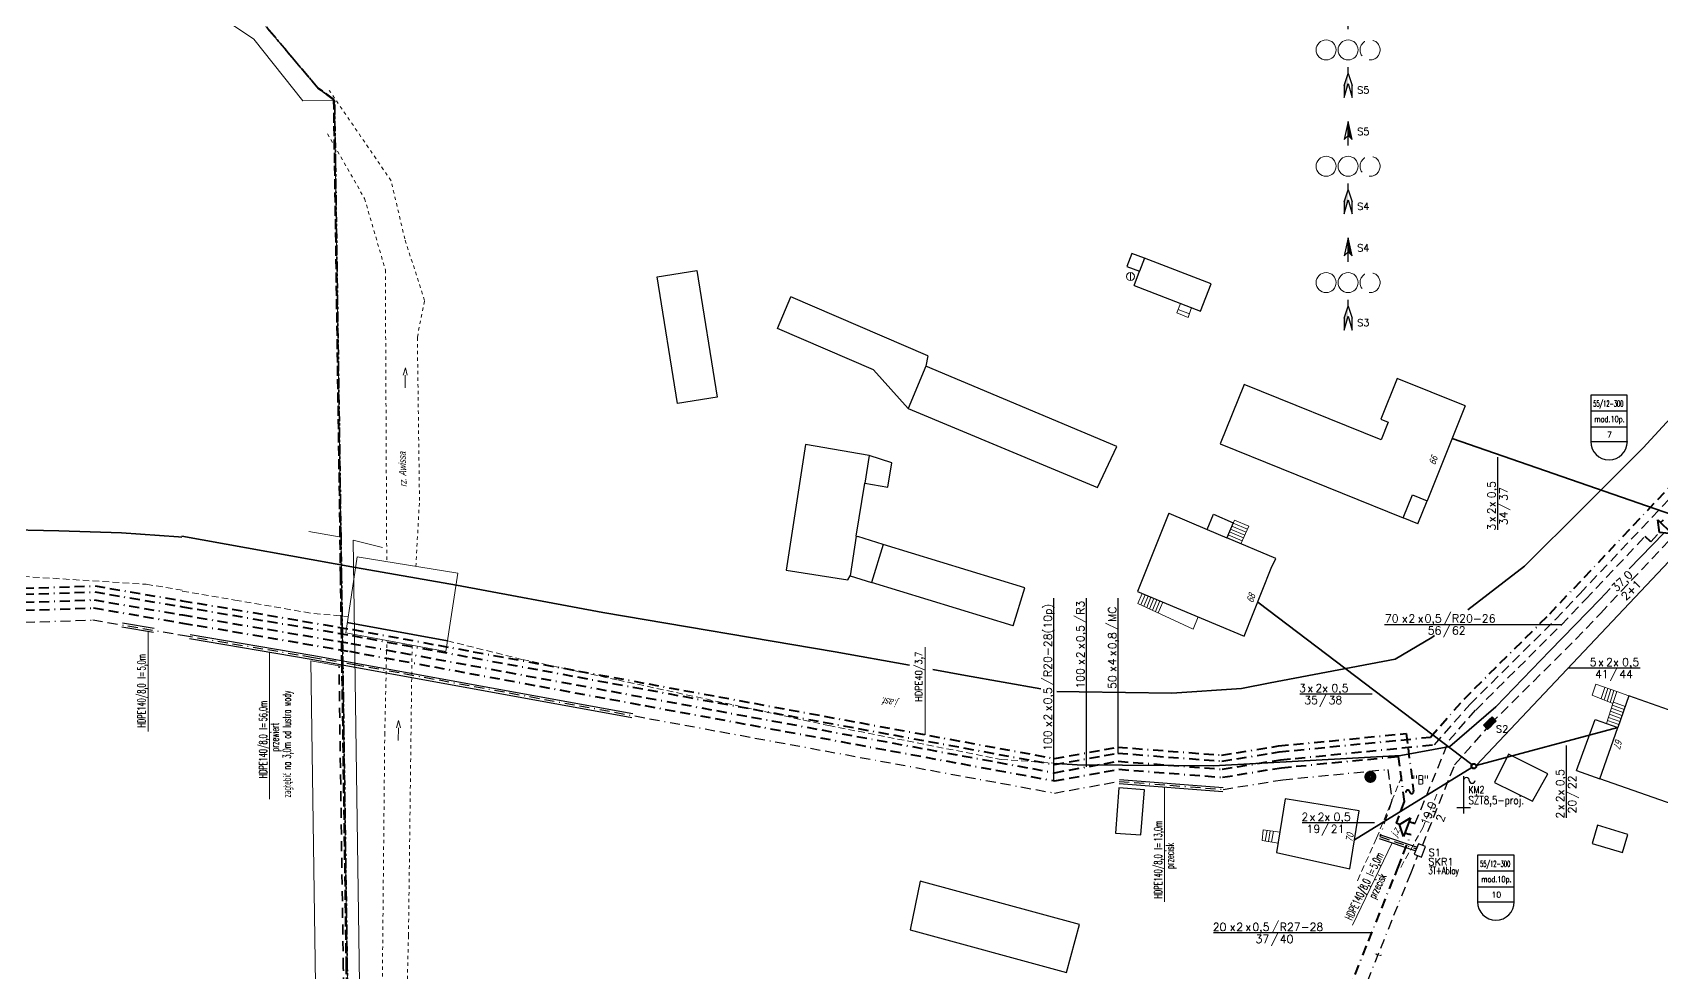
# Model space of a CAD drawing. Header units: millimetres. Extents: x 4848043 to 9699780, y 5827542 to 11659147.
# Drawn here: x 4849492.7 to 4849736.9, y 5827697.5 to 5827838.4 of the extents above; entities that cross this region are included whole.
import ezdxf
from ezdxf.enums import TextEntityAlignment as Align

# ---------------------------------------------------------------- set-up
doc = ezdxf.new("R2010")
doc.units = ezdxf.units.MM
doc.header["$MEASUREMENT"] = 0
for name, pattern in [('0', [0]), ('BORDER', [1.75, 0.5, -0.25, 0.5, -0.25, 0, -0.25]), ('DASHED', [0.75, 0.5, -0.25]), ('GAG', [2.49, 1.5, -0.33, 0.33, -0.33]), ('GSO', [2.5, 1.5, -1]), ('GUK', [2, 1.5, -0.5]), ('KOJ', [0]), ('KOR', [1, 0.5, -0.5]), ('KOU', [1.5, 1, -0.5]), ('SCH', [0])]:
    doc.linetypes.add(name, pattern=pattern)
doc.layers.get('0').update_dxf_attribs({"lineweight": 18})
for name, color, linetype in [('czerwona', 1, 'Continuous'), ('S-T-DLUG', 30, 'Continuous'), ('TEL długości przelotów', 30, 'Continuous'), ('TEL studnie istniejące', 34, 'Continuous'), ('TES kable kanałowe proj.', 4, 'DASHED'), ('TES opisy kabli abon.', 30, 'Continuous'), ('TES opisy kabli rozdz.', 30, 'Continuous'), ('TES rury', 6, 'Continuous'), ('TES strzałki i odnośniki', 7, 'Continuous'), ('TES zakończenia istniejące', 140, 'Continuous')]:
    doc.layers.add(name, color=color, linetype=linetype)
for name, color, linetype, lineweight in [('EADTD_T_0', 7, '0', 18), ('EBTPO_L_6', 9, '0', 18), ('EBUPP_L_3', 6, '0', 25), ('EPGPO_L_0', 251, 'GAG', 35), ('ESPPP_L_4', 251, 'GSO', 35), ('EUZPU_L_3', 250, 'KOR', 18), ('EUZPU_L_7', 251, '0', 18), ('SDROK_T_0', 250, '0', 18), ('SDRPK_L_0', 7, '0', 35), ('SDRPK_L_1', 7, 'KOU', 18), ('SDRPT_L_2', 7, '0', 18), ('SZWOW_T_1', 7, '0', 18), ('SZWOW_T_2', 7, '0', 18), ('TEL kable doziemne proj.', 32, 'BORDER', 30), ('TEL kanalizacja tel. proj.', 32, 'DASHED', 30), ('TEL rury', 6, 'Continuous', 30), ('TEL rury opis', 6, 'Continuous', 20), ('TEL studnie projektowane', 32, 'Continuous', 30), ('TES kable doziemne proj.', 4, 'BORDER', 40), ('TES kable napow. proj.', 241, 'LIN_NAPOW_PROJ', 35), ('TES zakończenia projektowane', 4, 'Continuous', 40), ('TES złącza projektowane', 4, 'Continuous', 40), ('UKKPA_T_6', 251, '0', 18), ('UTTOA_T_0', 7, '0', 18), ('UTTPA_T_0', 7, '0', 18), ('UZB słupy telefoniczne', 32, 'Continuous', 30)]:
    doc.layers.add(name, color=color, linetype=linetype, lineweight=lineweight)
doc.styles.add('ROMANS', font='simplex.shx')
doc.styles.add('SIMPLEX', font='simplex.shx', dxfattribs={"width": 0.8, "height": 1.5})
doc.styles.get("Standard").update_dxf_attribs({"font": 'txt', "width": 0.8, "oblique": 15})
doc.linetypes.add('LIN_NAPOW_PROJ', pattern='A,0.0001,-0.4,[136,l_napow.shx,S=0.1,R=0,X=-0.4,Y=0],-0.2,[137,l_napow.shx,S=0.1,R=0,X=-0.2,Y=0],-0.2', length=0.8001)

# ---------------------------------------------------------------- blocks, each defined once
blk = doc.blocks.new('KCI')
at = {"color": 0}
for p, q in [((0, 0), (1.585, 0)), ((1.585, 0.25), (2.5, 0)), ((1.585, -0.25), (2.5, 0))]:
    blk.add_line(p, q, dxfattribs=at)
blk = doc.blocks.new('SZB')
at = {"color": 0}
blk.add_line((-0.49489, -0.000465), (0.50511, -0.000465), dxfattribs=at)
blk.add_circle((0.00511, -0.000465), 0.5, dxfattribs=at)
blk = doc.blocks.new('WLD')
at = {"color": 0}
for p, q in [((0.375, 0.25), (-0.375, 0.25)), ((-0.375, 0.25), (-0.375, -0.25)), ((0.375, -0.25), (0.375, 0.25)), ((-0.375, -0.25), (0.375, -0.25))]:
    blk.add_line(p, q, dxfattribs=at)
blk.add_circle((0, 0), 0.045, dxfattribs=at)
blk = doc.blocks.new('ZL-2P')
for p, q in [((0, 0), (1, 1.25)), ((1, -1.25), (0, 0)), ((1, 1.25), (1, -1.25)), ((1, 0.75), (1.5, 0.75)), ((1, -0.75), (1.5, -0.75))]:
    blk.add_line(p, q)
blk = doc.blocks.new('SK-2-I')
blk.add_hatch(color=256).paths.add_polyline_path([(0.27, -0.38), (0.77, -0.38), (0.77, 0.37), (0.27, 0.37), (-0.23, 0.37), (-0.73, 0.37), (-0.73, -0.38), (-0.23, -0.38)])
for p, q in [((-0.73, -0.38), (-0.73, 0.37)), ((-0.73, 0.37), (-0.23, 0.37)), ((0.27, 0.37), (-0.23, 0.37)), ((0.77, 0.37), (0.27, 0.37)), ((0.77, -0.38), (0.77, 0.37)), ((-0.23, -0.38), (-0.73, -0.38)), ((-0.23, -0.38), (0.27, -0.38)), ((0.27, -0.38), (0.77, -0.38))]:
    blk.add_line(p, q)
blk = doc.blocks.new('KB-RZP')
at = {"style": 'SIMPLEX'}
for s, p in [('x', (-4.75, 0.25)), ('x', (-2.78, 0.25)), ('/', (0.5, 0.39))]:
    blk.add_text(s, height=1, dxfattribs=at).set_placement(p)
at = {"style": 'SIMPLEX', "flags": 1}
blk.add_attdef('TYP-KAB', text='', height=0.5, dxfattribs=at).set_placement((-8.41, 0.25), align=Align.RIGHT)
at = {"style": 'SIMPLEX'}
for tag, p in [('POJ-KAB', (-5.16, 0.25)), ('DL-KAB', (0.19, -1.25))]:
    blk.add_attdef(tag, text='', height=1, dxfattribs=at).set_placement(p, align=Align.RIGHT)
for tag, p in [('KONS-KAB', (-3.5, 0.25)), ('SR-ZYL', (-0.85, 0.25)), ('SEP', (0.84, -1.25))]:
    blk.add_attdef(tag, text='', height=1, dxfattribs=at).set_placement(p, align=Align.CENTER)
for tag, p in [('NR-KAB', (1.5, 0.25)), ('DL-MON', (1.5, -1.25))]:
    blk.add_attdef(tag, p, '', height=1, dxfattribs=at)
at = {"style": 'SIMPLEX', "flags": 1}
blk.add_attdef('REJ-SZAF', (7.64, 0.25), '', height=0.5, dxfattribs=at)
blk = doc.blocks.new('OB')
at = {"style": 'ROMANS', "width": 0.6}
blk.add_text('l=', height=2, dxfattribs=at).set_placement((9.86, 0.18))
for tag, p in [('OB_TYP', (8.68, 0.18)), ('OB_SW', (11.54, -2.76))]:
    blk.add_attdef(tag, text='', height=2, dxfattribs=at).set_placement(p, align=Align.RIGHT)
blk.add_attdef('OB_DL', (11.91, 0.18), '', height=2, dxfattribs=at)
blk = doc.blocks.new('KB-IWP')
at = {"style": 'SIMPLEX'}
for p in [(-1.22, 0.25), (0.64, 0.25)]:
    blk.add_text('x', height=1, dxfattribs=at).set_placement(p, align=Align.RIGHT)
at = {"style": 'SIMPLEX', "flags": 1}
blk.add_attdef('TYP-KAB', text='', height=0.5, dxfattribs=at).set_placement((-6.02, 0.25), align=Align.RIGHT)
at = {"style": 'SIMPLEX'}
for tag, p in [('POJ-KAB', (-2.13, 0.25)), ('DL-KAB', (-0.62, -1.25))]:
    blk.add_attdef(tag, text='', height=1, dxfattribs=at).set_placement(p, align=Align.RIGHT)
for tag, p in [('KONS-KAB', (-0.52, 0.25)), ('SR-ZYL', (2.12, 0.25)), ('SEP', (-0.02, -1.25))]:
    blk.add_attdef(tag, text='', height=1, dxfattribs=at).set_placement(p, align=Align.CENTER)
at = {"style": 'SIMPLEX', "flags": 1}
blk.add_attdef('REJ-SZAF', (6.39, 0.25), '', height=0.5, dxfattribs=at)
at = {"style": 'SIMPLEX'}
blk.add_attdef('DL-MON', (0.7, -1.25), '', height=1, dxfattribs=at)
blk = doc.blocks.new('S-T-DLUG')
at = {"style": 'ROMANS'}
blk.add_attdef('DL.KAN', text='', height=1, dxfattribs=at).set_placement((0, 0.3), align=Align.CENTER)
blk.add_attdef('L.OTW', text='', height=1, dxfattribs=at).set_placement((0, -0.3), align=Align.TOP_CENTER)
blk = doc.blocks.new('S1')
for p, q in [((0, 5.58), (-0.5, 3.33)), ((0, 2.58), (0, 5.58)), ((0.5, 3.33), (0, 5.58)), ((-0.5, 3.33), (0, 3.83)), ((0, 3.83), (0.5, 3.33)), ((-0.5, -4.42), (0, -2.92)), ((0, -2.92), (0, -2.17)), ((0, -2.92), (0.5, -4.42)), ((-0.5, -5.92), (0, -4.17)), ((-0.5, -4.42), (-0.5, -5.92)), ((0, -4.17), (0.5, -5.92)), ((0.5, -5.92), (0.5, -4.42))]:
    blk.add_line(p, q)
for points in [[(0, 5.58), (0, 3.83), (0.5, 3.33)], [(0, -2.92), (-0.5, -4.42), (0, -4.17), (-0.5, -5.92)]]:
    blk.add_solid(points)
blk = doc.blocks.new('ZLOP')
for p, q in [((9.15, 0), (0, 0)), ((0, 0), (0, -11.62)), ((9.15, -11.62), (9.15, 0)), ((9.15, -4), (0, -4)), ((9.15, -8), (0, -8)), ((0, -11.62), (9.15, -11.62))]:
    blk.add_line(p, q)
blk.add_arc((4.58, -11.62), 4.58, 180, 0)
at = {"style": 'ROMANS', "width": 0.713756}
blk.add_attdef('MUFA', text='', height=1.41, dxfattribs=at).set_placement((0.63, -2.88), (8.18, -2.88), align=Align.FIT)
at = {"style": 'ROMANS'}
for tag, p in [('LACZNIK', (4.71, -6.72)), ('PARY', (4.69, -10.56))]:
    blk.add_attdef(tag, text='', height=1.41, dxfattribs=at).set_placement(p, align=Align.CENTER)
for tag, flags, p in [('NRZL', 4, (4.68, -14.12)), ('BOKT', 1, (4.69, -17.8))]:
    blk.add_attdef(tag, text='', height=1.41, dxfattribs=dict(at, flags=flags)).set_placement(p, align=Align.CENTER)

msp = doc.modelspace()

# ---------------------------------------------------------------- linework, layer by layer
for centre in [(4849686.66, 5827835.82), (4849689.96, 5827835.82), (4849686.66, 5827818.38), (4849689.96, 5827818.38), (4849686.66, 5827800.94), (4849689.96, 5827800.94)]:
    msp.add_circle(centre, 1.5)
at = {"linetype": 'DASHED', "ltscale": 5}
for centre in [(4849693.26, 5827835.82), (4849693.26, 5827818.38), (4849693.26, 5827800.94)]:
    msp.add_circle(centre, 1.5, dxfattribs=at)
at = {"layer": 'czerwona', "linetype": 'ByBlock', "const_width": 0.846}
msp.add_lwpolyline([(4849693.29, 5827726.37, 1), (4849693.31, 5827727.32, 1)], format="xyb", close=True, dxfattribs=at)
at = {"layer": 'EBTPO_L_6', "linetype": '0'}
for p, q in [((4849664.83, 5827797.83), (4849664.28, 5827796.4)), ((4849666.18, 5827796.28), (4849664.49, 5827796.93)), ((4849664.83, 5827797.83), (4849666.46, 5827797.2)), ((4849666.46, 5827797.2), (4849666, 5827795.73)), ((4849664.28, 5827796.4), (4849666, 5827795.73)), ((4849671.78, 5827762.68), (4849672.91, 5827765.33)), ((4849675.08, 5827764.41), (4849672.91, 5827765.33)), ((4849671.78, 5827762.68), (4849673.9, 5827761.78)), ((4849674.1, 5827762.22), (4849671.97, 5827763.12)), ((4849674.3, 5827762.66), (4849672.16, 5827763.56)), ((4849674.49, 5827763.1), (4849672.35, 5827764)), ((4849674.68, 5827763.53), (4849672.54, 5827764.45)), ((4849674.88, 5827763.97), (4849672.73, 5827764.89)), ((4849673.9, 5827761.78), (4849675.08, 5827764.41)), ((4849730.26, 5827739.62), (4849729.67, 5827737.84)), ((4849728.7, 5827734.85), (4849729.67, 5827737.84))]:
    msp.add_line(p, q, dxfattribs=at)
at = {"layer": 'EBTPO_L_6', "linetype": 'SCH'}
for p, q in [((4849659.08, 5827754.33), (4849658.46, 5827752.85)), ((4849658.46, 5827752.85), (4849659.08, 5827754.33)), ((4849666.73, 5827748.98), (4849658.46, 5827752.85)), ((4849658.9, 5827752.64), (4849659.52, 5827754.14)), ((4849667.49, 5827750.82), (4849659.08, 5827754.33)), ((4849659.34, 5827752.44), (4849659.97, 5827753.96)), ((4849659.77, 5827752.24), (4849660.41, 5827753.78)), ((4849660.21, 5827752.04), (4849660.85, 5827753.59)), ((4849660.64, 5827751.83), (4849661.3, 5827753.4)), ((4849661.08, 5827751.63), (4849661.74, 5827753.22)), ((4849661.5, 5827751.43), (4849662.18, 5827753.04)), ((4849667.49, 5827750.82), (4849666.73, 5827748.98)), ((4849727.08, 5827740.75), (4849726.56, 5827739.1)), ((4849730.26, 5827739.62), (4849727.08, 5827740.75)), ((4849729.67, 5827737.84), (4849726.56, 5827739.1)), ((4849727.9, 5827738.57), (4849728.46, 5827740.26)), ((4849728.34, 5827738.38), (4849728.91, 5827740.1)), ((4849728.79, 5827738.2), (4849729.36, 5827739.93)), ((4849729.23, 5827738.01), (4849729.82, 5827739.78)), ((4849730.26, 5827739.62), (4849729.67, 5827737.84)), ((4849730.26, 5827739.62), (4849732.05, 5827738.98)), ((4849730.39, 5827734.24), (4849732.05, 5827738.98)), ((4849730.7, 5827735.14), (4849728.99, 5827735.77)), ((4849730.86, 5827735.6), (4849729.14, 5827736.23)), ((4849731.02, 5827736.05), (4849729.29, 5827736.68)), ((4849731.19, 5827736.5), (4849729.44, 5827737.13)), ((4849731.34, 5827736.96), (4849729.6, 5827737.59)), ((4849731.5, 5827737.41), (4849729.75, 5827738.05)), ((4849730.54, 5827734.69), (4849728.85, 5827735.31)), ((4849677.06, 5827717.31), (4849677.25, 5827718.93)), ((4849679.72, 5827718.54), (4849677.25, 5827718.93)), ((4849677.82, 5827718.85), (4849677.55, 5827717.22)), ((4849678.3, 5827718.77), (4849678.03, 5827717.14)), ((4849678.77, 5827718.69), (4849678.5, 5827717.06)), ((4849679.46, 5827716.91), (4849677.06, 5827717.31)), ((4849679.46, 5827716.91), (4849679.72, 5827718.54))]:
    msp.add_line(p, q, dxfattribs=at)
at = {"layer": 'EBUPP_L_3', "linetype": '0'}
for p, q in [((4849657.53, 5827805.33), (4849656.79, 5827803.38)), ((4849659.45, 5827804.6), (4849657.53, 5827805.33)), ((4849659.45, 5827804.6), (4849658.7, 5827802.65)), ((4849669.41, 5827800.78), (4849659.45, 5827804.6)), ((4849586.38, 5827801.8), (4849592.32, 5827802.76)), ((4849589.42, 5827782.8), (4849586.38, 5827801.8)), ((4849592.32, 5827802.76), (4849595.36, 5827783.77)), ((4849656.79, 5827803.38), (4849658.7, 5827802.65)), ((4849657.88, 5827800.5), (4849658.7, 5827802.65)), ((4849657.88, 5827800.5), (4849667.83, 5827796.67)), ((4849667.83, 5827796.67), (4849669.41, 5827800.78)), ((4849604.39, 5827794.06), (4849606.43, 5827798.8)), ((4849626.96, 5827789.98), (4849606.43, 5827798.8)), ((4849618.79, 5827787.87), (4849604.39, 5827794.06)), ((4849626.96, 5827789.98), (4849626.64, 5827788.4)), ((4849623.98, 5827782.07), (4849618.79, 5827787.87)), ((4849626.64, 5827788.4), (4849623.98, 5827782.07)), ((4849655.3, 5827776.39), (4849626.64, 5827788.4)), ((4849674.38, 5827785.68), (4849670.78, 5827776.75)), ((4849694.93, 5827777.39), (4849674.38, 5827785.68)), ((4849697.32, 5827786.57), (4849694.87, 5827780.49)), ((4849707.52, 5827782.45), (4849697.32, 5827786.57)), ((4849595.36, 5827783.77), (4849589.42, 5827782.8)), ((4849707.52, 5827782.45), (4849701.8, 5827768.24)), ((4849623.98, 5827782.07), (4849652.39, 5827770.23)), ((4849694.87, 5827780.49), (4849695.99, 5827780.04)), ((4849695.99, 5827780.04), (4849694.93, 5827777.39)), ((4849608.62, 5827776.69), (4849605.69, 5827757.84)), ((4849618.16, 5827775.04), (4849608.62, 5827776.69)), ((4849618.16, 5827775.04), (4849617.53, 5827770.86)), ((4849621.58, 5827773.94), (4849618.16, 5827775.04)), ((4849652.39, 5827770.23), (4849655.3, 5827776.39)), ((4849670.78, 5827776.75), (4849698.24, 5827765.68)), ((4849620.96, 5827770.3), (4849621.58, 5827773.94)), ((4849616.2, 5827762.94), (4849617.53, 5827770.86)), ((4849617.53, 5827770.86), (4849620.96, 5827770.3)), ((4849698.24, 5827765.68), (4849699.64, 5827769.12)), ((4849699.64, 5827769.12), (4849701.8, 5827768.24)), ((4849700.4, 5827764.8), (4849701.8, 5827768.24)), ((4849663.06, 5827766.39), (4849658.39, 5827754.62)), ((4849663.06, 5827766.39), (4849668.81, 5827763.95)), ((4849668.81, 5827763.95), (4849669.77, 5827766.21)), ((4849669.77, 5827766.21), (4849672.74, 5827764.95)), ((4849700.4, 5827764.8), (4849698.24, 5827765.68)), ((4849616.2, 5827762.94), (4849615.32, 5827756.96)), ((4849616.2, 5827762.94), (4849616.44, 5827762.87)), ((4849620.26, 5827761.67), (4849616.44, 5827762.87)), ((4849668.81, 5827763.95), (4849671.78, 5827762.68)), ((4849672.74, 5827764.95), (4849671.78, 5827762.68)), ((4849679.14, 5827759.56), (4849671.78, 5827762.68)), ((4849620.26, 5827761.67), (4849618.51, 5827755.98)), ((4849641.48, 5827755.17), (4849620.26, 5827761.67)), ((4849605.69, 5827757.84), (4849614.95, 5827756.39)), ((4849674.37, 5827747.95), (4849678.45, 5827758.11)), ((4849678.45, 5827758.11), (4849679.14, 5827759.56)), ((4849614.95, 5827756.39), (4849615.32, 5827756.96)), ((4849615.32, 5827756.96), (4849618.51, 5827755.98)), ((4849639.75, 5827749.48), (4849618.51, 5827755.98)), ((4849639.75, 5827749.48), (4849641.48, 5827755.17)), ((4849658.39, 5827754.62), (4849674.37, 5827747.95)), ((4849732.05, 5827738.98), (4849730.39, 5827734.24)), ((4849743.51, 5827734.97), (4849732.05, 5827738.98)), ((4849724.18, 5827727.81), (4849727, 5827735.47)), ((4849727, 5827735.47), (4849730.39, 5827734.24)), ((4849727.71, 5827726.57), (4849730.39, 5827734.24)), ((4849714.01, 5827730.24), (4849711.9, 5827726.01)), ((4849719.93, 5827727.31), (4849714.01, 5827730.24)), ((4849711.9, 5827726.01), (4849717.59, 5827723.18)), ((4849717.59, 5827723.18), (4849719.93, 5827727.31)), ((4849724.18, 5827727.81), (4849727.71, 5827726.57)), ((4849738.68, 5827722.71), (4849727.71, 5827726.57)), ((4849655.59, 5827725.21), (4849655.07, 5827718.43)), ((4849659.43, 5827724.92), (4849655.59, 5827725.21)), ((4849658.91, 5827718.15), (4849659.43, 5827724.92)), ((4849680.55, 5827723.54), (4849679.21, 5827715.5)), ((4849691.62, 5827721.77), (4849680.55, 5827723.54)), ((4849690.22, 5827713.05), (4849691.62, 5827721.77)), ((4849727.37, 5827719.59), (4849726.55, 5827716.87)), ((4849731.92, 5827718.22), (4849727.37, 5827719.59)), ((4849655.07, 5827718.43), (4849658.91, 5827718.15)), ((4849726.55, 5827716.87), (4849731.11, 5827715.51)), ((4849731.11, 5827715.51), (4849731.92, 5827718.22)), ((4849679.21, 5827715.5), (4849690.22, 5827713.05)), ((4849625.8, 5827711.21), (4849624.31, 5827703.9)), ((4849649.7, 5827704.71), (4849625.8, 5827711.21)), ((4849647.75, 5827697.53), (4849649.7, 5827704.71)), ((4849624.31, 5827703.9), (4849647.75, 5827697.53))]:
    msp.add_line(p, q, dxfattribs=at)
at = {"layer": 'EPGPO_L_0', "linetype": 'GUK'}
for p, q in [((4849535.45, 5827830.21), (4849527.59, 5827839.5)), ((4849537.86, 5827828.44), (4849535.45, 5827830.21)), ((4849538, 5827818.89), (4849537.86, 5827828.44)), ((4849538.81, 5827762.96), (4849538, 5827818.89)), ((4849538.89, 5827756.86), (4849538.81, 5827762.96)), ((4849539.09, 5827743.59), (4849538.89, 5827756.86)), ((4849539.75, 5827698.43), (4849539.09, 5827743.59)), ((4849539.93, 5827685.28), (4849539.75, 5827698.43))]:
    msp.add_line(p, q, dxfattribs=at)
at = {"layer": 'EPGPO_L_0', "linetype": 'GAG'}
for p, q in [((4849535.62, 5827830.01), (4849527.76, 5827839.31)), ((4849538.02, 5827828.24), (4849535.62, 5827830.01)), ((4849538.16, 5827818.69), (4849538.02, 5827828.24)), ((4849538.98, 5827762.76), (4849538.16, 5827818.69)), ((4849539.06, 5827756.65), (4849538.98, 5827762.76)), ((4849539.27, 5827743.4), (4849539.06, 5827756.65)), ((4849539.92, 5827698.23), (4849539.27, 5827743.4)), ((4849540.11, 5827685.28), (4849539.92, 5827698.23))]:
    msp.add_line(p, q, dxfattribs=at)
at = {"layer": 'ESPPP_L_4', "linetype": 'GSO'}
for p, q in [((4849539.32, 5827698.22), (4849538.67, 5827743.4)), ((4849539.51, 5827685.28), (4849539.32, 5827698.22))]:
    msp.add_line(p, q, dxfattribs=at)
at = {"layer": 'EUZPU_L_3', "linetype": 'KOR'}
for p, q in [((4849546.48, 5827816.22), (4849537.21, 5827829.76)), ((4849536.96, 5827823.25), (4849542.5, 5827813.55)), ((4849548.54, 5827807.49), (4849546.48, 5827816.22)), ((4849542.5, 5827813.55), (4849545.62, 5827802.86)), ((4849551.5, 5827798.26), (4849548.54, 5827807.49)), ((4849545.62, 5827802.86), (4849545.83, 5827759.09)), ((4849550.42, 5827792.78), (4849551.5, 5827798.26)), ((4849550.53, 5827784.21), (4849550.42, 5827792.78)), ((4849550.74, 5827768.28), (4849550.53, 5827784.21)), ((4849550.19, 5827758.38), (4849550.74, 5827768.28)), ((4849545.53, 5827733.18), (4849545.85, 5827747.29)), ((4849549.63, 5827746.58), (4849549.09, 5827703)), ((4849545.03, 5827681.9), (4849545.53, 5827733.18)), ((4849549.09, 5827703), (4849548.53, 5827681.04))]:
    msp.add_line(p, q, dxfattribs=at)
at = {"layer": 'EUZPU_L_7', "linetype": '0'}
for p, q in [((4849498.03, 5827856.28), (4849525.89, 5827837.45)), ((4849527.76, 5827839.31), (4849535.62, 5827830.01)), ((4849533.23, 5827828.21), (4849525.89, 5827837.45)), ((4849535.62, 5827830.01), (4849538.02, 5827828.24)), ((4849538.02, 5827828.24), (4849533.23, 5827828.21)), ((4849538.02, 5827828.24), (4849540.1, 5827685.28)), ((4849538.98, 5827762.76), (4849534.17, 5827763.65)), ((4849541.91, 5827685.28), (4849540.79, 5827762.31)), ((4849540.79, 5827762.31), (4849545.21, 5827761.22)), ((4849539.27, 5827743.4), (4849534.44, 5827744.22)), ((4849534.44, 5827744.22), (4849535.3, 5827685.28))]:
    msp.add_line(p, q, dxfattribs=at)
at = {"layer": 'SDRPK_L_0', "linetype": 'KOJ'}
for p, q in [((4849744.92, 5827787.87), (4849734.2, 5827776.16)), ((4849734.2, 5827776.16), (4849725.24, 5827767.24)), ((4849725.24, 5827767.24), (4849716.43, 5827758.45)), ((4849475.84, 5827764.17), (4849496.68, 5827763.74)), ((4849496.68, 5827763.74), (4849506.07, 5827763.44)), ((4849506.07, 5827763.44), (4849514.63, 5827762.82)), ((4849514.63, 5827762.82), (4849515.09, 5827762.77)), ((4849515.09, 5827762.93), (4849541.15, 5827758.23)), ((4849556.29, 5827755.6), (4849541.15, 5827758.23)), ((4849716.43, 5827758.45), (4849707.93, 5827751.91)), ((4849578.21, 5827751.51), (4849556.29, 5827755.6)), ((4849613.06, 5827745.6), (4849578.21, 5827751.51)), ((4849702.9, 5827748.04), (4849702.53, 5827747.76)), ((4849624.18, 5827743.58), (4849613.06, 5827745.6)), ((4849702.53, 5827747.76), (4849697.04, 5827744.5)), ((4849697.04, 5827744.5), (4849678.3, 5827740.93)), ((4849632.6, 5827742.05), (4849627.72, 5827742.94)), ((4849643.87, 5827740.02), (4849632.6, 5827742.05)), ((4849678.3, 5827740.93), (4849673.96, 5827740.09)), ((4849649.63, 5827739.61), (4849646.31, 5827739.65)), ((4849663.52, 5827739.41), (4849649.63, 5827739.61)), ((4849673.96, 5827740.09), (4849663.52, 5827739.41))]:
    msp.add_line(p, q, dxfattribs=at)
at = {"layer": 'SDRPK_L_0', "linetype": '0'}
for p, q in [((4849737.32, 5827763.4), (4849732.11, 5827758.02)), ((4849727.74, 5827753.51), (4849720.2, 5827745.72)), ((4849729.26, 5827755.08), (4849727.74, 5827753.51)), ((4849554.94, 5827747.23), (4849539.92, 5827749.99)), ((4849720.2, 5827745.72), (4849712.12, 5827737.37)), ((4849712.12, 5827737.37), (4849705.21, 5827731.41)), ((4849697.88, 5827730.05), (4849705.21, 5827731.41)), ((4849649.36, 5827728.63), (4849646.27, 5827728.87)), ((4849669.78, 5827728.5), (4849649.36, 5827728.63)), ((4849697.88, 5827730.05), (4849669.78, 5827728.5))]:
    msp.add_line(p, q, dxfattribs=at)
at = {"layer": 'SDRPK_L_1', "linetype": 'KOU'}
for p, q in [((4849491.26, 5827756.9), (4849509.77, 5827755.71)), ((4849509.77, 5827755.71), (4849515.17, 5827754.86)), ((4849515.17, 5827754.69), (4849523.06, 5827753.35)), ((4849523.06, 5827753.35), (4849534.88, 5827751.32)), ((4849534.88, 5827751.32), (4849540, 5827750.9)), ((4849554.94, 5827747.23), (4849566.16, 5827744.45)), ((4849566.16, 5827744.45), (4849580.47, 5827741.37)), ((4849580.47, 5827741.37), (4849612.1, 5827734.54)), ((4849612.1, 5827734.54), (4849637.96, 5827729.46)), ((4849637.96, 5827729.46), (4849646.27, 5827728.87)), ((4849698, 5827726.9), (4849694.23, 5827717.67)), ((4849701.15, 5827719.19), (4849703.34, 5827724.4)), ((4849697.85, 5827713.26), (4849701.15, 5827719.19)), ((4849694.23, 5827717.67), (4849691.26, 5827711.05))]:
    msp.add_line(p, q, dxfattribs=at)
at = {"layer": 'SDRPT_L_2', "linetype": '0'}
for p, q in [((4849539.69, 5827748.44), (4849541.42, 5827759.81)), ((4849541.42, 5827759.81), (4849556.49, 5827757.36)), ((4849556.49, 5827757.36), (4849554.69, 5827745.64)), ((4849554.69, 5827745.64), (4849539.69, 5827748.44))]:
    msp.add_line(p, q, dxfattribs=at)
at = {"layer": 'TEL kable doziemne proj.', "ltscale": 3}
for p, q in [((4849699.35, 5827712.36), (4849700.42, 5827715.04)), ((4849692.02, 5827694.09), (4849699.35, 5827712.37))]:
    msp.add_line(p, q, dxfattribs=at)
for points in [[(4849459.08, 5827748.97), (4849475.66, 5827749.51), (4849480.88, 5827749.68), (4849501.76, 5827750.37), (4849515.23, 5827748.08)], [(4849515.23, 5827748.08), (4849534.54, 5827744.81)], [(4849534.55, 5827744.81), (4849540.94, 5827743.71), (4849645.93, 5827724.42), (4849655.66, 5827726.17)], [(4849655.66, 5827726.17), (4849671.22, 5827724.97), (4849680.19, 5827726.42), (4849695.91, 5827727.96), (4849696.53, 5827723.31), (4849694.71, 5827717.89), (4849700.21, 5827716.05)]]:
    msp.add_lwpolyline(points, dxfattribs=at)
at = {"layer": 'TEL kanalizacja tel. proj.', "ltscale": 3}
for points in [[(4849724.1, 5827747.48), (4849727.78, 5827751.36), (4849740.97, 5827765.31)], [(4849701.1, 5827716.58), (4849705.93, 5827728.64), (4849711.32, 5827734.77), (4849724.09, 5827747.47)]]:
    msp.add_lwpolyline(points, dxfattribs=at)
at = {"layer": 'TEL rury'}
for p, q in [((4849506.13, 5827749.33), (4849510.86, 5827748.53)), ((4849506.23, 5827749.92), (4849510.96, 5827749.12)), ((4849516.36, 5827748.2), (4849534.6, 5827745.1)), ((4849516.26, 5827747.6), (4849534.49, 5827744.51)), ((4849534.49, 5827744.51), (4849582.59, 5827735.75)), ((4849534.6, 5827745.1), (4849582.7, 5827736.34)), ((4849655.68, 5827726.47), (4849671.24, 5827725.27)), ((4849655.64, 5827725.87), (4849671.19, 5827724.67)), ((4849694.61, 5827717.61), (4849700.11, 5827715.76)), ((4849694.81, 5827718.18), (4849700.3, 5827716.33))]:
    msp.add_line(p, q, dxfattribs=at)
at = {"layer": 'TEL rury opis'}
for p, q in [((4849510.04, 5827733.64), (4849510.04, 5827748.67)), ((4849528.26, 5827723.51), (4849528.26, 5827745.57)), ((4849626.53, 5827733.17), (4849626.53, 5827746.29)), ((4849662.44, 5827708.13), (4849662.44, 5827725.35)), ((4849690.64, 5827704.63), (4849696.59, 5827716.95))]:
    msp.add_line(p, q, dxfattribs=at)
at = {"layer": 'TEL studnie projektowane'}
msp.add_lwpolyline([(4849700.96, 5827714.83), (4849701.58, 5827716.39), (4849700.51, 5827716.82), (4849699.89, 5827715.26)], close=True, dxfattribs=at)
at = {"layer": 'TES kable doziemne proj.', "ltscale": 3}
for p, q in [((4849697.68, 5827719.73), (4849697.15, 5827719.93)), ((4849699.99, 5827719.83), (4849699.68, 5827719.95)), ((4849697.4, 5827713.15), (4849699.37, 5827718.14)), ((4849699.37, 5827718.14), (4849699.06, 5827718.26)), ((4849690.18, 5827695.15), (4849697.4, 5827713.15))]:
    msp.add_line(p, q, dxfattribs=at)
for points in [[(4849515.19, 5827752.35), (4849540.65, 5827748.03), (4849645.93, 5827728.69), (4849655.45, 5827730.4), (4849671.04, 5827729.2), (4849679.65, 5827730.59), (4849702.33, 5827732.81), (4849707.34, 5827738.51), (4849720.19, 5827751.29), (4849723.81, 5827755.11), (4849738.4, 5827770.54)], [(4849458.94, 5827753.17), (4849475.53, 5827753.71), (4849480.74, 5827753.88), (4849502.05, 5827754.58), (4849515.19, 5827752.35)], [(4849458.98, 5827751.97), (4849475.57, 5827752.51), (4849480.78, 5827752.68), (4849501.96, 5827753.38), (4849515.2, 5827751.13)], [(4849459.02, 5827750.77), (4849475.61, 5827751.31), (4849480.82, 5827751.48), (4849501.88, 5827752.17), (4849515.21, 5827749.91)], [(4849515.2, 5827751.13), (4849540.44, 5827746.85), (4849645.93, 5827727.47), (4849655.51, 5827729.19), (4849671.09, 5827727.99), (4849679.81, 5827729.4), (4849702.92, 5827731.66)], [(4849515.21, 5827749.91), (4849540.23, 5827745.67), (4849645.93, 5827726.25), (4849655.57, 5827727.98), (4849671.14, 5827726.78), (4849679.96, 5827728.21), (4849697.46, 5827729.92), (4849698.37, 5827723.13), (4849697.15, 5827719.92), (4849697.15, 5827719.92)]]:
    msp.add_lwpolyline(points, dxfattribs=at)
at = {"layer": 'TES kable doziemne proj.', "color": 252, "lineweight": 40, "ltscale": 3}
for points in [[(4849458.91, 5827754.07), (4849475.5, 5827754.61), (4849480.71, 5827754.78), (4849502.11, 5827755.48), (4849515.18, 5827753.26)], [(4849515.18, 5827753.26), (4849540.81, 5827748.92), (4849645.94, 5827729.6), (4849655.4, 5827731.31), (4849671, 5827730.1), (4849679.54, 5827731.48), (4849698.65, 5827733.35), (4849699.79, 5827724.68)]]:
    msp.add_lwpolyline(points, dxfattribs=at)
for centre, start, end in [((4849698.9, 5827724.56), 7.4589, 187.4589), ((4849699.49, 5827724.64), 187.4589, 7.4589)]:
    msp.add_arc(centre, 0.3, start, end, dxfattribs=at)
at = {"layer": 'TES kable kanałowe proj.', "ltscale": 3}
for p, q in [((4849725.56, 5827753.46), (4849734.48, 5827762.9)), ((4849735.33, 5827762.1), (4849736.63, 5827763.47)), ((4849721.91, 5827749.61), (4849725.56, 5827753.46)), ((4849709.09, 5827736.86), (4849721.91, 5827749.61)), ((4849705.1, 5827732.33), (4849709.09, 5827736.86)), ((4849699.99, 5827719.83), (4849705.1, 5827732.33))]:
    msp.add_line(p, q, dxfattribs=at)
msp.add_lwpolyline([(4849702.92, 5827731.66), (4849708.21, 5827737.69), (4849721.05, 5827750.45), (4849724.69, 5827754.29), (4849739.27, 5827769.71)], dxfattribs=at)
at = {"layer": 'TES kable napow. proj.', "ltscale": 3}
for p, q in [((4849742.49, 5827764.79), (4849705.55, 5827777.56)), ((4849709.17, 5827728.55), (4849743.3, 5827764.7)), ((4849708.53, 5827728.68), (4849676.41, 5827753.03)), ((4849709.17, 5827728.55), (4849730.39, 5827734.24)), ((4849708.51, 5827728.26), (4849690.92, 5827717.41))]:
    msp.add_line(p, q, dxfattribs=at)
at = {"layer": 'TES opisy kabli rozdz.'}
for p, q in [((4849712.37, 5827774.75), (4849712.37, 5827763.88)), ((4849645.83, 5827726.27), (4849645.83, 5827753.66)), ((4849650.72, 5827728.33), (4849650.72, 5827753.66)), ((4849655.51, 5827730.4), (4849655.51, 5827753.66)), ((4849695.4, 5827749.69), (4849721.98, 5827749.69)), ((4849733.75, 5827743.15), (4849722.9, 5827743.15)), ((4849693.58, 5827739.26), (4849682.71, 5827739.26)), ((4849722.65, 5827731.57), (4849722.65, 5827720.7)), ((4849693.9, 5827719.94), (4849683.05, 5827719.94)), ((4849693.51, 5827703.44), (4849669.8, 5827703.44))]:
    msp.add_line(p, q, dxfattribs=at)
at = {"layer": 'TES rury', "linetype": 'Continuous'}
for p, q in [((4849707.27, 5827726.94), (4849707.27, 5827721.36)), ((4849708.3, 5827722.2), (4849706.24, 5827722.2))]:
    msp.add_line(p, q, dxfattribs=at)
for centre, start, end in [((4849707.7, 5827726.32), 0, 180), ((4849708.57, 5827726.32), 180, 0)]:
    msp.add_arc(centre, 0.433, start, end, dxfattribs=at)
at = {"layer": 'TES zakończenia projektowane'}
msp.add_circle((4849708.82, 5827728.46), 0.365, dxfattribs=at)
at = {"layer": 'TES złącza projektowane', "linetype": 'ByBlock'}
msp.add_line((4849735.33, 5827762.1), (4849734.48, 5827762.9), dxfattribs=at)
at = {"layer": 'UZB słupy telefoniczne'}
msp.add_circle((4849708.82, 5827728.46), 0.3, dxfattribs=at)

# ---------------------------------------------------------------- block references
at = {"layer": 'SZWOW_T_2', "xscale": 1.2, "yscale": 1.2, "zscale": 1.2, "rotation": 88.97723720235952}
for p in [(4849548.58, 5827785.17), (4849547.54, 5827732.29)]:
    msp.add_blockref('KCI', p, dxfattribs=at)
at = {"layer": 'TEL długości przelotów', "xscale": 1.2, "yscale": 1.2, "zscale": 1.2}
for p, rotation, values in [((4849731.71, 5827755.51), 44.84038517396005, {'DL.KAN': '37,0', 'L.OTW': '2+1'}), ((4849702.92, 5827721.02), 68.61214674724579, {'DL.KAN': '19,0', 'L.OTW': '2'})]:
    msp.add_blockref('S-T-DLUG', p, dxfattribs=dict(at, rotation=rotation)).add_auto_attribs(values)
at = {"layer": 'TEL rury opis'}
for p, xscale, yscale, zscale, rotation, values in [((4849509.77, 5827735.65), 0.6, 0.6, 0.6, 89.99999996762917, {'OB_TYP': 'HDPE140/8,0', 'OB_DL': '5,0m'}), ((4849527.99, 5827728.03), 0.6, 0.6, 0.6, 89.99999996762938, {'OB_TYP': 'HDPE140/8,0', 'OB_DL': '56,0m', 'OB_SW': 'przewiert'}), ((4849662.17, 5827710.02), 0.6, 0.6, 0.6, 89.99999996762918, {'OB_TYP': 'HDPE140/8,0', 'OB_DL': '13,0m', 'OB_SW': 'przecisk'}), ((4849691.23, 5827706.47), 0.6000000000000002, 0.6000000000000002, 0.6000000000000002, 64.22774443039751, {'OB_TYP': 'HDPE140/8,0', 'OB_DL': '5,0m', 'OB_SW': 'przecisk'})]:
    msp.add_blockref('OB', p, dxfattribs=dict(at, xscale=xscale, yscale=yscale, zscale=zscale, rotation=rotation)).add_auto_attribs(values)
at = {"layer": 'TEL studnie istniejące', "xscale": 1.2, "yscale": 1.2, "zscale": 0.6, "rotation": 43.97723723360615}
msp.add_blockref('SK-2-I', (4849711.18, 5827734.88), dxfattribs=at)
at = {"layer": 'TES opisy kabli abon.', "linetype": 'Continuous', "xscale": 1.199999999727947, "yscale": 1.199999999727947, "zscale": 1.199999999727947, "rotation": 89.99999999942472}
for p, values in [((4849712.37, 5827767.36), {'POJ-KAB': '3', 'KONS-KAB': '2', 'DL-KAB': '34', 'DL-MON': '37', 'SR-ZYL': '0,5', 'SEP': '/'}), ((4849722.65, 5827724.17), {'POJ-KAB': '2', 'KONS-KAB': '2', 'DL-KAB': '20', 'DL-MON': '22', 'SR-ZYL': '0,5', 'SEP': '/'})]:
    msp.add_blockref('KB-IWP', p, dxfattribs=at).add_auto_attribs(values)
at = {"layer": 'TES opisy kabli abon.', "linetype": 'Continuous', "xscale": 1.199999999727946, "yscale": 1.199999999727946, "zscale": 1.199999999727946}
for p, values in [((4849729.78, 5827743.15), {'POJ-KAB': '5', 'KONS-KAB': '2', 'DL-KAB': '41', 'DL-MON': '44', 'SR-ZYL': '0,5', 'SEP': '/'}), ((4849686.19, 5827739.26), {'POJ-KAB': '3', 'KONS-KAB': '2', 'DL-KAB': '35', 'DL-MON': '38', 'SR-ZYL': '0,5', 'SEP': '/'}), ((4849686.53, 5827719.94), {'POJ-KAB': '2', 'KONS-KAB': '2', 'DL-KAB': '19', 'DL-MON': '21', 'SR-ZYL': '0,5', 'SEP': '/'})]:
    msp.add_blockref('KB-IWP', p, dxfattribs=at).add_auto_attribs(values)
at = {"layer": 'TES opisy kabli rozdz.'}
ref = msp.add_blockref('KB-RZP', (4849650.72, 5827749.34), dxfattribs=dict(at, xscale=1.200000000221582, yscale=1.200000000221582, zscale=1.200000000221582, rotation=90.00000001431266))
ref.add_attrib('POJ-KAB', '100', dxfattribs={"layer": '0', "height": 1.2, "rotation": 90, "style": 'SIMPLEX'}).set_placement((4849650.42, 5827743.15), align=Align.RIGHT)
ref.add_attrib('KONS-KAB', '2', dxfattribs={"layer": '0', "height": 1.2, "rotation": 90, "style": 'SIMPLEX'}).set_placement((4849650.42, 5827745.14), align=Align.CENTER)
ref.add_attrib('SR-ZYL', '0,5', dxfattribs={"layer": '0', "height": 1.2, "rotation": 90, "style": 'SIMPLEX'}).set_placement((4849650.42, 5827748.32), align=Align.CENTER)
ref.add_attrib('NR-KAB', 'R3', (4849650.42, 5827751.14), dxfattribs={"layer": '0', "height": 1.2, "rotation": 90, "style": 'SIMPLEX'})
ref = msp.add_blockref('KB-RZP', (4849645.83, 5827740.01), dxfattribs=dict(at, xscale=1.199999999932409, yscale=1.199999999932409, zscale=1.199999999932409, rotation=90.00000001164061))
ref.add_attrib('POJ-KAB', '100', dxfattribs={"layer": '0', "height": 1.2, "rotation": 90, "style": 'SIMPLEX'}).set_placement((4849645.53, 5827733.82), align=Align.RIGHT)
ref.add_attrib('KONS-KAB', '2', dxfattribs={"layer": '0', "height": 1.2, "rotation": 90, "style": 'SIMPLEX'}).set_placement((4849645.53, 5827735.81), align=Align.CENTER)
ref.add_attrib('SR-ZYL', '0,5', dxfattribs={"layer": '0', "height": 1.2, "rotation": 90, "style": 'SIMPLEX'}).set_placement((4849645.53, 5827738.99), align=Align.CENTER)
ref.add_attrib('NR-KAB', 'R20-28(10p)', (4849645.53, 5827741.81), dxfattribs={"layer": '0', "height": 1.2, "rotation": 90, "style": 'SIMPLEX'})
ref = msp.add_blockref('KB-RZP', (4849655.51, 5827748.27), dxfattribs=dict(at, xscale=1.200000000221583, yscale=1.200000000221583, zscale=1.200000000221583, rotation=90.00000001431404))
ref.add_attrib('POJ-KAB', '50', dxfattribs={"layer": '0', "height": 1.2, "rotation": 90, "style": 'SIMPLEX'}).set_placement((4849655.21, 5827742.08), align=Align.RIGHT)
ref.add_attrib('KONS-KAB', '4', dxfattribs={"layer": '0', "height": 1.2, "rotation": 90, "style": 'SIMPLEX'}).set_placement((4849655.21, 5827744.07), align=Align.CENTER)
ref.add_attrib('SR-ZYL', '0,8', dxfattribs={"layer": '0', "height": 1.2, "rotation": 90, "style": 'SIMPLEX'}).set_placement((4849655.21, 5827747.25), align=Align.CENTER)
ref.add_attrib('NR-KAB', 'MC', (4849655.21, 5827750.07), dxfattribs={"layer": '0', "height": 1.2, "rotation": 90, "style": 'SIMPLEX'})
for p, xscale, yscale, zscale, values in [((4849703.73, 5827749.69), 1.199999999660384, 1.199999999660384, 1.199999999660384, {'POJ-KAB': '70', 'KONS-KAB': '2', 'SR-ZYL': '0,5', 'NR-KAB': 'R20-26', 'DL-KAB': '56', 'DL-MON': '62', 'SEP': '/'}), ((4849677.91, 5827703.44), 1.199999999665371, 1.199999999665371, 1.199999999665371, {'POJ-KAB': '20', 'KONS-KAB': '2', 'SR-ZYL': '0,5', 'NR-KAB': 'R27-28', 'DL-KAB': '37', 'DL-MON': '40', 'SEP': '/'})]:
    msp.add_blockref('KB-RZP', p, dxfattribs=dict(at, xscale=xscale, yscale=yscale, zscale=zscale)).add_auto_attribs(values)
at = {"layer": 'TES strzałki i odnośniki', "xscale": 1.2, "yscale": 1.2, "zscale": 1.2}
for p in [(4849689.96, 5827835.82), (4849689.96, 5827818.38), (4849689.96, 5827800.94)]:
    msp.add_blockref('S1', p, dxfattribs=at)
at = {"layer": 'TES zakończenia istniejące', "linetype": 'ByBlock', "ltscale": 5}
ref = msp.add_blockref('ZLOP', (4849726.33, 5827784.08), dxfattribs=dict(at, xscale=0.6, yscale=0.6, zscale=0.6))
ref.add_attrib('MUFA', '55/12-300', dxfattribs={"layer": '0', "height": 0.9, "rotation": 360, "style": 'ROMANS', "width": 0.593962}).set_placement((4849726.71, 5827782.35), (4849731.24, 5827782.35), align=Align.FIT)
ref.add_attrib('LACZNIK', 'mod.10p.', dxfattribs={"layer": '0', "height": 0.9, "style": 'ROMANS', "width": 0.8}).set_placement((4849729.16, 5827780.04), align=Align.CENTER)
ref.add_attrib('PARY', '7', dxfattribs={"layer": '0', "height": 0.844, "style": 'ROMANS'}).set_placement((4849729.15, 5827777.74), align=Align.CENTER)
ref = msp.add_blockref('ZLOP', (4849709.37, 5827715.09), dxfattribs=dict(at, xscale=0.6, yscale=0.6, zscale=0.6))
ref.add_attrib('MUFA', '55/12-300', dxfattribs={"layer": '0', "height": 0.9, "rotation": 360, "style": 'ROMANS', "width": 0.593962}).set_placement((4849709.75, 5827713.36), (4849714.28, 5827713.36), align=Align.FIT)
ref.add_attrib('LACZNIK', 'mod.10p.', dxfattribs={"layer": '0', "height": 0.9, "style": 'ROMANS', "width": 0.8}).set_placement((4849712.2, 5827711.05), align=Align.CENTER)
ref.add_attrib('PARY', '10', dxfattribs={"layer": '0', "height": 0.844, "style": 'ROMANS'}).set_placement((4849712.19, 5827708.75), align=Align.CENTER)
at = {"layer": 'TES złącza projektowane', "linetype": 'ByBlock', "xscale": 1.2, "yscale": 1.2, "zscale": 1.2, "rotation": 45.92051877939772}
msp.add_blockref('ZL-2P', (4849736.63, 5827763.47), dxfattribs=at)
at = {"layer": 'TES złącza projektowane', "xscale": 1.199999999759932, "yscale": 1.199999999759932, "zscale": 1.199999999759932, "rotation": 339.879861413943}
msp.add_blockref('ZL-2P', (4849697.68, 5827719.73), dxfattribs=at)
at = {"layer": 'UKKPA_T_6', "xscale": 1.2, "yscale": 1.2, "zscale": 1.2, "rotation": 88.97723720235952}
msp.add_blockref('SZB', (4849657.33, 5827801.85), dxfattribs=at)
at = {"layer": 'UTTPA_T_0', "xscale": 1.200000000009463, "yscale": 1.200000000009463, "zscale": 1.200000000009463, "rotation": 43.97723720235951}
msp.add_blockref('WLD', (4849711.19, 5827734.89), dxfattribs=at)

# ---------------------------------------------------------------- texts
at = {"layer": 'EADTD_T_0', "char_height": 1.08, "attachment_point": 8, "line_spacing_factor": 0.82}
for s, insert, rotation in [('66', (4849703.25, 5827774.12), 71.3797), ('68', (4849675.91, 5827753.47), 71.3797), ('67', (4849729.88, 5827732.02), 256.5125), ('70', (4849690.74, 5827717.67), 80.9455)]:
    msp.add_mtext(s, dxfattribs=dict(at, insert=insert, rotation=rotation))
at = {"layer": 'S-T-DLUG', "style": 'ROMANS'}
for s, p in [('S5', (4849691.31, 5827829.27)), ('S5', (4849691.31, 5827823.06)), ('S4', (4849691.31, 5827811.83)), ('S4', (4849691.31, 5827805.62)), ('S3', (4849691.31, 5827794.39)), ('S2', (4849712.13, 5827733.49)), ('SKR1', (4849701.99, 5827713.58)), ('S1', (4849702.01, 5827714.98))]:
    msp.add_text(s, height=1.08, dxfattribs=at).set_placement(p)
at = {"layer": 'S-T-DLUG', "style": 'ROMANS', "width": 0.7}
msp.add_text('3T+Abloy', height=1.08, dxfattribs=at).set_placement((4849701.99, 5827712.26))
at = {"layer": 'SDROK_T_0', "char_height": 1.08, "attachment_point": 5, "line_spacing_factor": 0.82}
for s, insert, rotation in [('j.asf.', (4849621.28, 5827738.2), 168.9038), ('j.z.', (4849697.21, 5827718.63), 64.4246)]:
    msp.add_mtext(s, dxfattribs=dict(at, insert=insert, rotation=rotation))
at = {"layer": 'SZWOW_T_1', "insert": (4849548.21, 5827772.93), "char_height": 1.08, "attachment_point": 5, "rotation": 91.6645, "line_spacing_factor": 0.82}
msp.add_mtext('rz. Awissa', dxfattribs=at)
at = {"layer": 'TEL rury opis', "style": 'SIMPLEX', "width": 0.83}
msp.add_text('HDPE40/3,7', height=1.08, rotation=89.9998, dxfattribs=at).set_placement((4849626.11, 5827741.85), align=Align.CENTER)
at = {"layer": 'TEL rury opis', "style": 'ROMANS', "width": 0.6}
msp.add_text('zagłębić na 3,0m od lustra wody', height=1.2, rotation=89.9772, dxfattribs=at).set_placement((4849531.46, 5827723.74))
at = {"layer": 'TES rury', "linetype": 'Continuous', "style": 'ROMANS', "width": 0.8}
for s, height, p in [('"B"', 1.32, (4849699.65, 5827725.74)), ('SŻT8,5-proj.', 1.2, (4849707.99, 5827722.74)), ('KM2', 1.08, (4849707.99, 5827724.38))]:
    msp.add_text(s, height=height, dxfattribs=at).set_placement(p)
at = {"layer": 'UTTOA_T_0', "insert": (4849694.43, 5827699.89), "char_height": 1.08, "attachment_point": 4, "rotation": 88.9772, "line_spacing_factor": 0.82}
msp.add_mtext('t', dxfattribs=at)

doc.saveas('drawing.dxf')
